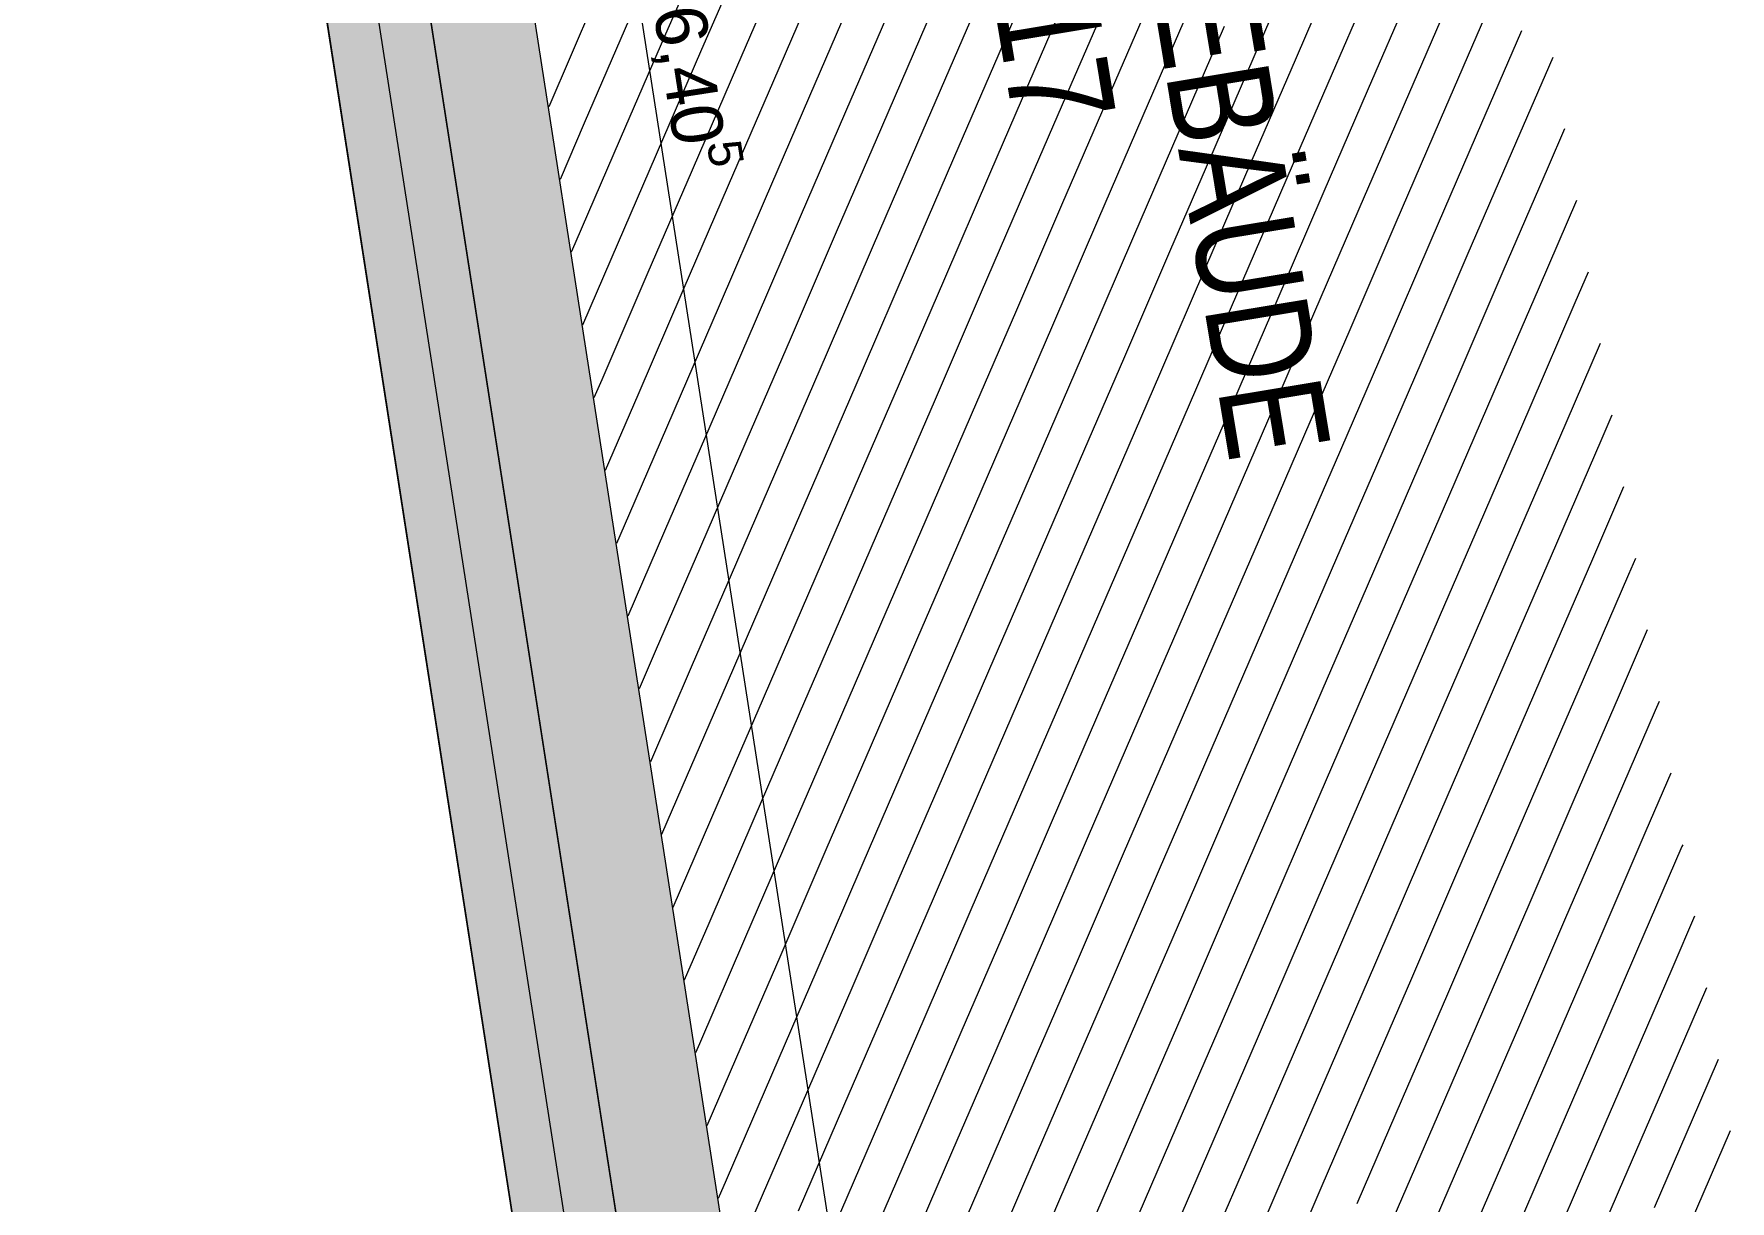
# Model space of a CAD drawing. Header units: millimetres. Extents: x 12535370 to 12566104, y 356204400 to 356234587.
# Drawn here: x 12556228 to 12559527, y 356207657 to 356209926 of the extents above; entities that cross this region are included whole.
import ezdxf
from ezdxf.enums import TextEntityAlignment as Align

# ---------------------------------------------------------------- set-up
doc = ezdxf.new("R2010")
doc.units = ezdxf.units.MM
doc.header["$MEASUREMENT"] = 0
doc.linetypes.add('Dot & Dashed', pattern=[6702.78, 3527.78, -1763.89, 0, -1411.11])
for name, color, linetype in [('New_015 Innenwände', 7, 'Continuous'), ('New_035 Decken', 7, 'Continuous'), ('New_080 Raumdefinitionen', 7, 'Continuous'), ('New_290 Raster _ Achsen', 7, 'Continuous'), ('New_GRUNDSTÜCKSGRENZE', 7, 'Continuous')]:
    doc.layers.add(name, color=color, linetype=linetype)
for name, color, linetype, lineweight in [('New_015 Innenwände_Pen_No__1', 7, 'Continuous', 13), ('New_035 Decken_Pen_No__1', 7, 'Continuous', 13), ('New_255 Plangrafiken_Pen_No__1', 7, 'Continuous', 13), ('New_255 Plangrafiken_Pen_No__39', 8, 'Continuous', 13), ('New_290 Raster _ Achsen_Pen_No__108', 7, 'Continuous', 13), ('New_GRUNDSTÜCKSGRENZE_Pen_No__1', 7, 'Continuous', 13)]:
    doc.layers.add(name, color=color, linetype=linetype, lineweight=lineweight)
doc.styles.add('GENERATED_STYLE_1', font='arial.ttf')
doc.styles.add('GENERATED_STYLE_2', font='arial.ttf', dxfattribs={"width": 0.8})
doc.dimstyles.new('GENERATED_STYLE__3', dxfattribs={"dimtxt": 100, "dimasz": 47.5, "dimexe": 0.18, "dimexo": 2, "dimgap": 0, "dimtad": 1, "dimlfac": 0.001, "dimzin": 0, "dimdsep": 46, "dimtxsty": 'GENERATED_STYLE_1', "dimblk": 'ARROWHEAD_2', "dimblk1": 'ARROWHEAD_2', "dimblk2": 'ARROWHEAD_2', "dimcen": 0.09, "dimclrd": 7, "dimclre": 7, "dimclrt": 7, "dimadec": 0, "dimazin": 0, "dimtfac": 1, "dimtdec": 4, "dimtmove": 0, "dimatfit": 3, "dimfxl": 1, "dimtolj": 1, "dimtzin": 0, "dimarcsym": 0})

# ---------------------------------------------------------------- blocks, each defined once
blk = doc.blocks.new('*X27', base_point=(12240439.2, 356160438.4))
at = {"layer": 'New_255 Plangrafiken_Pen_No__39', "color": 8, "linetype": 'Continuous', "lineweight": 13}
for p, q in [((12557544.5, 356210130.1), (12557456.5, 356209926.2)), ((12557544.5, 356210130.1), (12557456.5, 356209926.2)), ((12558123, 356210122.2), (12558034.9, 356209918.3)), ((12558123, 356210122.2), (12558034.9, 356209918.3)), ((12557614.6, 356210099.9), (12557526.5, 356209896)), ((12557614.6, 356210099.9), (12557526.5, 356209896)), ((12558193.1, 356210091.9), (12558105, 356209888)), ((12558193.1, 356210091.9), (12558105, 356209888)), ((12558701.5, 356210114.3), (12558613.4, 356209910.4)), ((12558701.5, 356210114.3), (12558613.4, 356209910.4)), ((12558771.5, 356210084), (12558683.4, 356209880.1)), ((12558771.5, 356210084), (12558683.4, 356209880.1)), ((12557684.6, 356210069.6), (12557596.6, 356209865.7)), ((12557684.6, 356210069.6), (12557596.6, 356209865.7)), ((12558263.1, 356210061.7), (12558175, 356209857.8)), ((12558263.1, 356210061.7), (12558175, 356209857.8)), ((12558841.6, 356210053.8), (12558753.5, 356209849.8)), ((12558841.6, 356210053.8), (12558753.5, 356209849.8)), ((12557754.7, 356210039.3), (12557666.6, 356209835.4)), ((12557754.7, 356210039.3), (12557666.6, 356209835.4)), ((12558333.2, 356210031.4), (12558245.1, 356209827.5)), ((12558333.2, 356210031.4), (12558245.1, 356209827.5)), ((12558911.6, 356210023.5), (12558823.6, 356209819.6)), ((12558911.6, 356210023.5), (12558823.6, 356209819.6)), ((12557316.3, 356209986.7), (12557229.2, 356209785)), ((12557316.3, 356209986.7), (12557229.2, 356209785)), ((12557824.8, 356210009.1), (12557736.7, 356209805.2)), ((12557824.8, 356210009.1), (12557736.7, 356209805.2)), ((12558403.2, 356210001.2), (12558315.1, 356209797.3)), ((12558403.2, 356210001.2), (12558315.1, 356209797.3)), ((12558981.7, 356209993.2), (12558893.6, 356209789.3)), ((12558981.7, 356209993.2), (12558893.6, 356209789.3)), ((12557386.4, 356209956.5), (12557298.3, 356209752.6)), ((12557386.4, 356209956.5), (12557298.3, 356209752.6)), ((12557894.8, 356209978.8), (12557806.7, 356209774.9)), ((12557894.8, 356209978.8), (12557806.7, 356209774.9)), ((12558473.3, 356209970.9), (12558385.2, 356209767)), ((12558473.3, 356209970.9), (12558385.2, 356209767)), ((12559051.7, 356209963), (12558963.7, 356209759.1)), ((12559051.7, 356209963), (12558963.7, 356209759.1)), ((12557456.5, 356209926.2), (12557368.4, 356209722.3)), ((12557456.5, 356209926.2), (12557368.4, 356209722.3)), ((12557964.9, 356209948.6), (12557876.8, 356209744.7)), ((12557964.9, 356209948.6), (12557876.8, 356209744.7)), ((12558034.9, 356209918.3), (12557946.8, 356209714.4)), ((12558034.9, 356209918.3), (12557946.8, 356209714.4)), ((12558543.3, 356209940.6), (12558455.2, 356209736.7)), ((12558543.3, 356209940.6), (12558455.2, 356209736.7)), ((12559121.8, 356209932.7), (12559033.7, 356209728.8)), ((12559121.8, 356209932.7), (12559033.7, 356209728.8)), ((12557526.5, 356209896), (12557438.4, 356209692.1)), ((12557526.5, 356209896), (12557438.4, 356209692.1)), ((12558105, 356209888), (12558016.9, 356209684.1)), ((12558105, 356209888), (12558016.9, 356209684.1)), ((12558613.4, 356209910.4), (12558525.3, 356209706.5)), ((12558613.4, 356209910.4), (12558525.3, 356209706.5)), ((12557596.6, 356209865.7), (12557508.5, 356209661.8)), ((12557596.6, 356209865.7), (12557508.5, 356209661.8)), ((12558175, 356209857.8), (12558086.9, 356209653.9)), ((12558175, 356209857.8), (12558086.9, 356209653.9)), ((12558683.4, 356209880.1), (12558595.4, 356209676.2)), ((12558683.4, 356209880.1), (12558595.4, 356209676.2)), ((12559182.6, 356209880.9), (12559103.8, 356209698.5)), ((12559182.6, 356209880.9), (12559103.8, 356209698.5)), ((12557666.6, 356209835.4), (12557578.5, 356209631.5)), ((12557666.6, 356209835.4), (12557578.5, 356209631.5)), ((12558245.1, 356209827.5), (12558157, 356209623.6)), ((12558245.1, 356209827.5), (12558157, 356209623.6)), ((12558753.5, 356209849.8), (12558665.4, 356209645.9)), ((12558753.5, 356209849.8), (12558665.4, 356209645.9)), ((12558823.6, 356209819.6), (12558735.5, 356209615.7)), ((12558823.6, 356209819.6), (12558735.5, 356209615.7)), ((12557736.7, 356209805.2), (12557648.6, 356209601.3)), ((12557736.7, 356209805.2), (12557648.6, 356209601.3)), ((12558315.1, 356209797.3), (12558227.1, 356209593.3)), ((12558315.1, 356209797.3), (12558227.1, 356209593.3)), ((12558893.6, 356209789.3), (12558805.5, 356209585.4)), ((12558893.6, 356209789.3), (12558805.5, 356209585.4)), ((12557298.3, 356209752.6), (12557251.2, 356209643.5)), ((12557298.3, 356209752.6), (12557251.2, 356209643.5)), ((12557806.7, 356209774.9), (12557718.6, 356209571)), ((12557806.7, 356209774.9), (12557718.6, 356209571)), ((12558385.2, 356209767), (12558297.1, 356209563.1)), ((12558385.2, 356209767), (12558297.1, 356209563.1)), ((12558963.7, 356209759.1), (12558875.6, 356209555.2)), ((12558963.7, 356209759.1), (12558875.6, 356209555.2)), ((12557368.4, 356209722.3), (12557280.3, 356209518.4)), ((12557368.4, 356209722.3), (12557280.3, 356209518.4)), ((12557876.8, 356209744.7), (12557788.7, 356209540.7)), ((12557876.8, 356209744.7), (12557788.7, 356209540.7)), ((12558455.2, 356209736.7), (12558367.2, 356209532.8)), ((12558455.2, 356209736.7), (12558367.2, 356209532.8)), ((12559033.7, 356209728.8), (12558945.6, 356209524.9)), ((12559033.7, 356209728.8), (12558945.6, 356209524.9)), ((12559205.5, 356209741.7), (12559173.8, 356209668.3)), ((12559205.5, 356209741.7), (12559173.8, 356209668.3)), ((12557438.4, 356209692.1), (12557350.3, 356209488.1)), ((12557438.4, 356209692.1), (12557350.3, 356209488.1)), ((12557946.8, 356209714.4), (12557858.7, 356209510.5)), ((12557946.8, 356209714.4), (12557858.7, 356209510.5)), ((12558525.3, 356209706.5), (12558437.2, 356209502.6)), ((12558525.3, 356209706.5), (12558437.2, 356209502.6)), ((12559103.8, 356209698.5), (12559015.7, 356209494.6)), ((12559103.8, 356209698.5), (12559015.7, 356209494.6)), ((12557508.5, 356209661.8), (12557420.4, 356209457.9)), ((12557508.5, 356209661.8), (12557420.4, 356209457.9)), ((12558016.9, 356209684.1), (12557928.8, 356209480.2)), ((12558016.9, 356209684.1), (12557928.8, 356209480.2)), ((12558086.9, 356209653.9), (12557998.9, 356209450)), ((12558086.9, 356209653.9), (12557998.9, 356209450)), ((12558595.4, 356209676.2), (12558507.3, 356209472.3)), ((12558595.4, 356209676.2), (12558507.3, 356209472.3)), ((12559173.8, 356209668.3), (12559085.7, 356209464.4)), ((12559173.8, 356209668.3), (12559085.7, 356209464.4)), ((12557578.5, 356209631.5), (12557490.4, 356209427.6)), ((12557578.5, 356209631.5), (12557490.4, 356209427.6)), ((12558157, 356209623.6), (12558068.9, 356209419.7)), ((12558157, 356209623.6), (12558068.9, 356209419.7)), ((12558665.4, 356209645.9), (12558577.3, 356209442)), ((12558665.4, 356209645.9), (12558577.3, 356209442)), ((12557648.6, 356209601.3), (12557560.5, 356209397.4)), ((12557648.6, 356209601.3), (12557560.5, 356209397.4)), ((12558227.1, 356209593.3), (12558139, 356209389.4)), ((12558227.1, 356209593.3), (12558139, 356209389.4)), ((12558735.5, 356209615.7), (12558647.4, 356209411.8)), ((12558735.5, 356209615.7), (12558647.4, 356209411.8)), ((12559228.5, 356209602.5), (12559155.8, 356209434.1)), ((12559228.5, 356209602.5), (12559155.8, 356209434.1)), ((12557718.6, 356209571), (12557630.6, 356209367.1)), ((12557718.6, 356209571), (12557630.6, 356209367.1)), ((12558297.1, 356209563.1), (12558209, 356209359.2)), ((12558297.1, 356209563.1), (12558209, 356209359.2)), ((12558805.5, 356209585.4), (12558717.4, 356209381.5)), ((12558805.5, 356209585.4), (12558717.4, 356209381.5)), ((12558875.6, 356209555.2), (12558787.5, 356209351.2)), ((12558875.6, 356209555.2), (12558787.5, 356209351.2)), ((12557788.7, 356209540.7), (12557700.6, 356209336.8)), ((12557788.7, 356209540.7), (12557700.6, 356209336.8)), ((12558367.2, 356209532.8), (12558279.1, 356209328.9)), ((12558367.2, 356209532.8), (12558279.1, 356209328.9)), ((12558945.6, 356209524.9), (12558857.5, 356209321)), ((12558945.6, 356209524.9), (12558857.5, 356209321)), ((12557280.3, 356209518.4), (12557273.2, 356209501.9)), ((12557280.3, 356209518.4), (12557273.2, 356209501.9)), ((12557350.3, 356209488.1), (12557295.1, 356209360.3)), ((12557350.3, 356209488.1), (12557295.1, 356209360.3)), ((12557858.7, 356209510.5), (12557770.7, 356209306.6)), ((12557858.7, 356209510.5), (12557770.7, 356209306.6)), ((12558437.2, 356209502.6), (12558349.1, 356209298.6)), ((12558437.2, 356209502.6), (12558349.1, 356209298.6)), ((12559015.7, 356209494.6), (12558927.6, 356209290.7)), ((12559015.7, 356209494.6), (12558927.6, 356209290.7)), ((12557420.4, 356209457.9), (12557332.3, 356209254)), ((12557420.4, 356209457.9), (12557332.3, 356209254)), ((12557928.8, 356209480.2), (12557840.7, 356209276.3)), ((12557928.8, 356209480.2), (12557840.7, 356209276.3)), ((12558507.3, 356209472.3), (12558419.2, 356209268.4)), ((12558507.3, 356209472.3), (12558419.2, 356209268.4)), ((12559085.7, 356209464.4), (12558997.7, 356209260.5)), ((12559085.7, 356209464.4), (12558997.7, 356209260.5)), ((12559251.5, 356209463.3), (12559225.8, 356209403.8)), ((12559251.5, 356209463.3), (12559225.8, 356209403.8)), ((12557490.4, 356209427.6), (12557402.4, 356209223.7)), ((12557490.4, 356209427.6), (12557402.4, 356209223.7)), ((12557998.9, 356209450), (12557910.8, 356209246)), ((12557998.9, 356209450), (12557910.8, 356209246)), ((12558577.3, 356209442), (12558489.2, 356209238.1)), ((12558577.3, 356209442), (12558489.2, 356209238.1)), ((12559155.8, 356209434.1), (12559067.7, 356209230.2)), ((12559155.8, 356209434.1), (12559067.7, 356209230.2)), ((12557560.5, 356209397.4), (12557472.4, 356209193.4)), ((12557560.5, 356209397.4), (12557472.4, 356209193.4)), ((12558068.9, 356209419.7), (12557980.8, 356209215.8)), ((12558068.9, 356209419.7), (12557980.8, 356209215.8)), ((12558139, 356209389.4), (12558050.9, 356209185.5)), ((12558139, 356209389.4), (12558050.9, 356209185.5)), ((12558647.4, 356209411.8), (12558559.3, 356209207.9)), ((12558647.4, 356209411.8), (12558559.3, 356209207.9)), ((12559225.8, 356209403.8), (12559137.8, 356209199.9)), ((12559225.8, 356209403.8), (12559137.8, 356209199.9)), ((12557630.6, 356209367.1), (12557542.5, 356209163.2)), ((12557630.6, 356209367.1), (12557542.5, 356209163.2)), ((12558209, 356209359.2), (12558120.9, 356209155.3)), ((12558209, 356209359.2), (12558120.9, 356209155.3)), ((12558717.4, 356209381.5), (12558629.3, 356209177.6)), ((12558717.4, 356209381.5), (12558629.3, 356209177.6)), ((12557700.6, 356209336.8), (12557612.5, 356209132.9)), ((12557700.6, 356209336.8), (12557612.5, 356209132.9)), ((12558279.1, 356209328.9), (12558191, 356209125)), ((12558279.1, 356209328.9), (12558191, 356209125)), ((12558787.5, 356209351.2), (12558699.4, 356209147.3)), ((12558787.5, 356209351.2), (12558699.4, 356209147.3)), ((12559274.5, 356209324.1), (12559207.8, 356209169.7)), ((12559274.5, 356209324.1), (12559207.8, 356209169.7)), ((12557770.7, 356209306.6), (12557682.6, 356209102.7)), ((12557770.7, 356209306.6), (12557682.6, 356209102.7)), ((12558349.1, 356209298.6), (12558261, 356209094.7)), ((12558349.1, 356209298.6), (12558261, 356209094.7)), ((12558857.5, 356209321), (12558769.5, 356209117.1)), ((12558857.5, 356209321), (12558769.5, 356209117.1)), ((12558927.6, 356209290.7), (12558839.5, 356209086.8)), ((12558927.6, 356209290.7), (12558839.5, 356209086.8)), ((12557840.7, 356209276.3), (12557752.6, 356209072.4)), ((12557840.7, 356209276.3), (12557752.6, 356209072.4)), ((12558419.2, 356209268.4), (12558331.1, 356209064.5)), ((12558419.2, 356209268.4), (12558331.1, 356209064.5)), ((12558997.7, 356209260.5), (12558909.6, 356209056.5)), ((12558997.7, 356209260.5), (12558909.6, 356209056.5)), ((12557332.3, 356209254), (12557317.1, 356209218.8)), ((12557332.3, 356209254), (12557317.1, 356209218.8)), ((12557402.4, 356209223.7), (12557339.1, 356209077.2)), ((12557402.4, 356209223.7), (12557339.1, 356209077.2)), ((12557910.8, 356209246), (12557822.7, 356209042.1)), ((12557910.8, 356209246), (12557822.7, 356209042.1)), ((12558489.2, 356209238.1), (12558401.2, 356209034.2)), ((12558489.2, 356209238.1), (12558401.2, 356209034.2)), ((12559067.7, 356209230.2), (12558979.6, 356209026.3)), ((12559067.7, 356209230.2), (12558979.6, 356209026.3)), ((12557472.4, 356209193.4), (12557384.3, 356208989.5)), ((12557472.4, 356209193.4), (12557384.3, 356208989.5)), ((12557980.8, 356209215.8), (12557892.7, 356209011.9)), ((12557980.8, 356209215.8), (12557892.7, 356209011.9)), ((12558559.3, 356209207.9), (12558471.2, 356209003.9)), ((12558559.3, 356209207.9), (12558471.2, 356209003.9)), ((12559137.8, 356209199.9), (12559049.7, 356208996)), ((12559137.8, 356209199.9), (12559049.7, 356208996)), ((12557542.5, 356209163.2), (12557454.4, 356208959.3)), ((12557542.5, 356209163.2), (12557454.4, 356208959.3)), ((12558050.9, 356209185.5), (12557962.8, 356208981.6)), ((12558050.9, 356209185.5), (12557962.8, 356208981.6)), ((12558629.3, 356209177.6), (12558541.3, 356208973.7)), ((12558629.3, 356209177.6), (12558541.3, 356208973.7)), ((12559207.8, 356209169.7), (12559119.7, 356208965.8)), ((12559207.8, 356209169.7), (12559119.7, 356208965.8)), ((12559297.5, 356209184.9), (12559277.9, 356209139.4)), ((12559297.5, 356209184.9), (12559277.9, 356209139.4)), ((12557612.5, 356209132.9), (12557524.4, 356208929)), ((12557612.5, 356209132.9), (12557524.4, 356208929)), ((12558120.9, 356209155.3), (12558032.8, 356208951.3)), ((12558120.9, 356209155.3), (12558032.8, 356208951.3)), ((12558191, 356209125), (12558102.9, 356208921.1)), ((12558191, 356209125), (12558102.9, 356208921.1)), ((12558699.4, 356209147.3), (12558611.3, 356208943.4)), ((12558699.4, 356209147.3), (12558611.3, 356208943.4)), ((12559277.9, 356209139.4), (12559189.8, 356208935.5)), ((12559277.9, 356209139.4), (12559189.8, 356208935.5)), ((12557682.6, 356209102.7), (12557594.5, 356208898.7)), ((12557682.6, 356209102.7), (12557594.5, 356208898.7)), ((12558261, 356209094.7), (12558173, 356208890.8)), ((12558261, 356209094.7), (12558173, 356208890.8)), ((12558769.5, 356209117.1), (12558681.4, 356208913.2)), ((12558769.5, 356209117.1), (12558681.4, 356208913.2)), ((12557752.6, 356209072.4), (12557664.5, 356208868.5)), ((12557752.6, 356209072.4), (12557664.5, 356208868.5)), ((12558331.1, 356209064.5), (12558243, 356208860.6)), ((12558331.1, 356209064.5), (12558243, 356208860.6)), ((12558839.5, 356209086.8), (12558751.4, 356208882.9)), ((12558839.5, 356209086.8), (12558751.4, 356208882.9)), ((12557822.7, 356209042.1), (12557734.6, 356208838.2)), ((12557822.7, 356209042.1), (12557734.6, 356208838.2)), ((12558401.2, 356209034.2), (12558313.1, 356208830.3)), ((12558401.2, 356209034.2), (12558313.1, 356208830.3)), ((12558909.6, 356209056.5), (12558821.5, 356208852.6)), ((12558909.6, 356209056.5), (12558821.5, 356208852.6)), ((12558979.6, 356209026.3), (12558891.5, 356208822.4)), ((12558979.6, 356209026.3), (12558891.5, 356208822.4)), ((12559320.5, 356209045.7), (12559259.8, 356208905.2)), ((12559320.5, 356209045.7), (12559259.8, 356208905.2)), ((12557892.7, 356209011.9), (12557804.7, 356208808)), ((12557892.7, 356209011.9), (12557804.7, 356208808)), ((12558471.2, 356209003.9), (12558383.1, 356208800)), ((12558471.2, 356209003.9), (12558383.1, 356208800)), ((12559049.7, 356208996), (12558961.6, 356208792.1)), ((12559049.7, 356208996), (12558961.6, 356208792.1)), ((12557384.3, 356208989.5), (12557361, 356208935.6)), ((12557384.3, 356208989.5), (12557361, 356208935.6)), ((12557962.8, 356208981.6), (12557874.7, 356208777.7)), ((12557962.8, 356208981.6), (12557874.7, 356208777.7)), ((12558541.3, 356208973.7), (12558453.2, 356208769.8)), ((12558541.3, 356208973.7), (12558453.2, 356208769.8)), ((12559119.7, 356208965.8), (12559031.6, 356208761.8)), ((12559119.7, 356208965.8), (12559031.6, 356208761.8)), ((12557454.4, 356208959.3), (12557383, 356208794.1)), ((12557454.4, 356208959.3), (12557383, 356208794.1)), ((12557524.4, 356208929), (12557436.3, 356208725.1)), ((12557524.4, 356208929), (12557436.3, 356208725.1)), ((12558032.8, 356208951.3), (12557944.8, 356208747.4)), ((12558032.8, 356208951.3), (12557944.8, 356208747.4)), ((12558611.3, 356208943.4), (12558523.2, 356208739.5)), ((12558611.3, 356208943.4), (12558523.2, 356208739.5)), ((12559189.8, 356208935.5), (12559101.7, 356208731.6)), ((12559189.8, 356208935.5), (12559101.7, 356208731.6)), ((12557594.5, 356208898.7), (12557506.4, 356208694.8)), ((12557594.5, 356208898.7), (12557506.4, 356208694.8)), ((12558102.9, 356208921.1), (12558014.8, 356208717.2)), ((12558102.9, 356208921.1), (12558014.8, 356208717.2)), ((12558681.4, 356208913.2), (12558593.3, 356208709.2)), ((12558681.4, 356208913.2), (12558593.3, 356208709.2)), ((12559259.8, 356208905.2), (12559171.7, 356208701.3)), ((12559259.8, 356208905.2), (12559171.7, 356208701.3)), ((12559343.5, 356208906.5), (12559329.9, 356208875)), ((12559343.5, 356208906.5), (12559329.9, 356208875)), ((12557664.5, 356208868.5), (12557576.5, 356208664.6)), ((12557664.5, 356208868.5), (12557576.5, 356208664.6)), ((12558173, 356208890.8), (12558084.9, 356208686.9)), ((12558173, 356208890.8), (12558084.9, 356208686.9)), ((12558751.4, 356208882.9), (12558663.3, 356208679)), ((12558751.4, 356208882.9), (12558663.3, 356208679)), ((12559329.9, 356208875), (12559241.8, 356208671.1)), ((12559329.9, 356208875), (12559241.8, 356208671.1)), ((12557734.6, 356208838.2), (12557646.5, 356208634.3)), ((12557734.6, 356208838.2), (12557646.5, 356208634.3)), ((12558243, 356208860.6), (12558154.9, 356208656.6)), ((12558243, 356208860.6), (12558154.9, 356208656.6)), ((12558313.1, 356208830.3), (12558225, 356208626.4)), ((12558313.1, 356208830.3), (12558225, 356208626.4)), ((12558821.5, 356208852.6), (12558733.4, 356208648.7)), ((12558821.5, 356208852.6), (12558733.4, 356208648.7)), ((12557804.7, 356208808), (12557716.6, 356208604)), ((12557804.7, 356208808), (12557716.6, 356208604)), ((12558383.1, 356208800), (12558295, 356208596.1)), ((12558383.1, 356208800), (12558295, 356208596.1)), ((12558891.5, 356208822.4), (12558803.4, 356208618.5)), ((12558891.5, 356208822.4), (12558803.4, 356208618.5)), ((12557874.7, 356208777.7), (12557786.6, 356208573.8)), ((12557874.7, 356208777.7), (12557786.6, 356208573.8)), ((12558453.2, 356208769.8), (12558365.1, 356208565.9)), ((12558453.2, 356208769.8), (12558365.1, 356208565.9)), ((12558961.6, 356208792.1), (12558873.5, 356208588.2)), ((12558961.6, 356208792.1), (12558873.5, 356208588.2)), ((12559031.6, 356208761.8), (12558943.6, 356208557.9)), ((12559031.6, 356208761.8), (12558943.6, 356208557.9)), ((12559366.5, 356208767.3), (12559311.9, 356208640.8)), ((12559366.5, 356208767.3), (12559311.9, 356208640.8)), ((12557944.8, 356208747.4), (12557856.7, 356208543.5)), ((12557944.8, 356208747.4), (12557856.7, 356208543.5)), ((12558523.2, 356208739.5), (12558435.1, 356208535.6)), ((12558523.2, 356208739.5), (12558435.1, 356208535.6)), ((12559101.7, 356208731.6), (12559013.6, 356208527.7)), ((12559101.7, 356208731.6), (12559013.6, 356208527.7)), ((12557436.3, 356208725.1), (12557405, 356208652.5)), ((12557436.3, 356208725.1), (12557405, 356208652.5)), ((12558014.8, 356208717.2), (12557926.7, 356208513.3)), ((12558014.8, 356208717.2), (12557926.7, 356208513.3)), ((12558593.3, 356208709.2), (12558505.2, 356208505.3)), ((12558593.3, 356208709.2), (12558505.2, 356208505.3)), ((12559171.7, 356208701.3), (12559083.7, 356208497.4)), ((12559171.7, 356208701.3), (12559083.7, 356208497.4)), ((12557506.4, 356208694.8), (12557427, 356208511)), ((12557506.4, 356208694.8), (12557427, 356208511)), ((12557576.5, 356208664.6), (12557488.4, 356208460.7)), ((12557576.5, 356208664.6), (12557488.4, 356208460.7)), ((12558084.9, 356208686.9), (12557996.8, 356208483)), ((12558084.9, 356208686.9), (12557996.8, 356208483)), ((12558663.3, 356208679), (12558575.3, 356208475.1)), ((12558663.3, 356208679), (12558575.3, 356208475.1)), ((12559241.8, 356208671.1), (12559153.7, 356208467.1)), ((12559241.8, 356208671.1), (12559153.7, 356208467.1)), ((12557646.5, 356208634.3), (12557558.4, 356208430.4)), ((12557646.5, 356208634.3), (12557558.4, 356208430.4)), ((12558154.9, 356208656.6), (12558066.8, 356208452.7)), ((12558154.9, 356208656.6), (12558066.8, 356208452.7)), ((12558733.4, 356208648.7), (12558645.3, 356208444.8)), ((12558733.4, 356208648.7), (12558645.3, 356208444.8)), ((12559311.9, 356208640.8), (12559223.8, 356208436.9)), ((12559311.9, 356208640.8), (12559223.8, 356208436.9)), ((12557716.6, 356208604), (12557628.5, 356208400.1)), ((12557716.6, 356208604), (12557628.5, 356208400.1)), ((12558225, 356208626.4), (12558136.9, 356208422.5)), ((12558225, 356208626.4), (12558136.9, 356208422.5)), ((12558803.4, 356208618.5), (12558715.4, 356208414.5)), ((12558803.4, 356208618.5), (12558715.4, 356208414.5)), ((12559381.9, 356208610.5), (12559293.8, 356208406.6)), ((12559381.9, 356208610.5), (12559293.8, 356208406.6)), ((12559389.5, 356208628.1), (12559381.9, 356208610.5)), ((12559389.5, 356208628.1), (12559381.9, 356208610.5)), ((12557786.6, 356208573.8), (12557698.5, 356208369.9)), ((12557786.6, 356208573.8), (12557698.5, 356208369.9)), ((12558295, 356208596.1), (12558206.9, 356208392.2)), ((12558295, 356208596.1), (12558206.9, 356208392.2)), ((12558365.1, 356208565.9), (12558277, 356208361.9)), ((12558365.1, 356208565.9), (12558277, 356208361.9)), ((12558873.5, 356208588.2), (12558785.4, 356208384.3)), ((12558873.5, 356208588.2), (12558785.4, 356208384.3)), ((12557856.7, 356208543.5), (12557768.6, 356208339.6)), ((12557856.7, 356208543.5), (12557768.6, 356208339.6)), ((12558435.1, 356208535.6), (12558347.1, 356208331.7)), ((12558435.1, 356208535.6), (12558347.1, 356208331.7)), ((12558943.6, 356208557.9), (12558855.5, 356208354)), ((12558943.6, 356208557.9), (12558855.5, 356208354)), ((12557926.7, 356208513.3), (12557838.6, 356208309.3)), ((12557926.7, 356208513.3), (12557838.6, 356208309.3)), ((12558505.2, 356208505.3), (12558417.1, 356208301.4)), ((12558505.2, 356208505.3), (12558417.1, 356208301.4)), ((12559013.6, 356208527.7), (12558925.5, 356208323.8)), ((12559013.6, 356208527.7), (12558925.5, 356208323.8)), ((12557996.8, 356208483), (12557908.7, 356208279.1)), ((12557996.8, 356208483), (12557908.7, 356208279.1)), ((12558575.3, 356208475.1), (12558487.2, 356208271.2)), ((12558575.3, 356208475.1), (12558487.2, 356208271.2)), ((12559083.7, 356208497.4), (12558995.6, 356208293.5)), ((12559083.7, 356208497.4), (12558995.6, 356208293.5)), ((12559153.7, 356208467.1), (12559065.6, 356208263.2)), ((12559153.7, 356208467.1), (12559065.6, 356208263.2)), ((12559412.5, 356208488.9), (12559363.9, 356208376.4)), ((12559412.5, 356208488.9), (12559363.9, 356208376.4)), ((12557488.4, 356208460.7), (12557448.9, 356208369.4)), ((12557488.4, 356208460.7), (12557448.9, 356208369.4)), ((12558066.8, 356208452.7), (12557978.8, 356208248.8)), ((12558066.8, 356208452.7), (12557978.8, 356208248.8)), ((12558645.3, 356208444.8), (12558557.2, 356208240.9)), ((12558645.3, 356208444.8), (12558557.2, 356208240.9)), ((12559223.8, 356208436.9), (12559135.7, 356208233)), ((12559223.8, 356208436.9), (12559135.7, 356208233)), ((12557558.4, 356208430.4), (12557470.9, 356208227.8)), ((12557558.4, 356208430.4), (12557470.9, 356208227.8)), ((12557628.5, 356208400.1), (12557540.4, 356208196.2)), ((12557628.5, 356208400.1), (12557540.4, 356208196.2)), ((12558136.9, 356208422.5), (12558048.8, 356208218.6)), ((12558136.9, 356208422.5), (12558048.8, 356208218.6)), ((12558715.4, 356208414.5), (12558627.3, 356208210.6)), ((12558715.4, 356208414.5), (12558627.3, 356208210.6)), ((12559293.8, 356208406.6), (12559205.7, 356208202.7)), ((12559293.8, 356208406.6), (12559205.7, 356208202.7)), ((12557698.5, 356208369.9), (12557610.4, 356208166)), ((12557698.5, 356208369.9), (12557610.4, 356208166)), ((12558206.9, 356208392.2), (12558118.9, 356208188.3)), ((12558206.9, 356208392.2), (12558118.9, 356208188.3)), ((12558785.4, 356208384.3), (12558697.3, 356208180.4)), ((12558785.4, 356208384.3), (12558697.3, 356208180.4)), ((12559363.9, 356208376.4), (12559275.8, 356208172.4)), ((12559363.9, 356208376.4), (12559275.8, 356208172.4)), ((12557768.6, 356208339.6), (12557680.5, 356208135.7)), ((12557768.6, 356208339.6), (12557680.5, 356208135.7)), ((12558277, 356208361.9), (12558188.9, 356208158)), ((12558277, 356208361.9), (12558188.9, 356208158)), ((12558855.5, 356208354), (12558767.4, 356208150.1)), ((12558855.5, 356208354), (12558767.4, 356208150.1)), ((12559433.9, 356208346.1), (12559345.8, 356208142.2)), ((12559433.9, 356208346.1), (12559345.8, 356208142.2)), ((12559435.5, 356208349.7), (12559433.9, 356208346.1)), ((12559435.5, 356208349.7), (12559433.9, 356208346.1)), ((12557838.6, 356208309.3), (12557750.6, 356208105.4)), ((12557838.6, 356208309.3), (12557750.6, 356208105.4)), ((12558347.1, 356208331.7), (12558259, 356208127.8)), ((12558347.1, 356208331.7), (12558259, 356208127.8)), ((12558417.1, 356208301.4), (12558329, 356208097.5)), ((12558417.1, 356208301.4), (12558329, 356208097.5)), ((12558925.5, 356208323.8), (12558837.4, 356208119.8)), ((12558925.5, 356208323.8), (12558837.4, 356208119.8)), ((12557908.7, 356208279.1), (12557820.6, 356208075.2)), ((12557908.7, 356208279.1), (12557820.6, 356208075.2)), ((12558487.2, 356208271.2), (12558399.1, 356208067.3)), ((12558487.2, 356208271.2), (12558399.1, 356208067.3)), ((12558995.6, 356208293.5), (12558907.5, 356208089.6)), ((12558995.6, 356208293.5), (12558907.5, 356208089.6)), ((12557978.8, 356208248.8), (12557890.7, 356208044.9)), ((12557978.8, 356208248.8), (12557890.7, 356208044.9)), ((12558557.2, 356208240.9), (12558469.1, 356208037)), ((12558557.2, 356208240.9), (12558469.1, 356208037)), ((12559065.6, 356208263.2), (12558977.5, 356208059.3)), ((12559065.6, 356208263.2), (12558977.5, 356208059.3)), ((12558048.8, 356208218.6), (12557960.7, 356208014.7)), ((12558048.8, 356208218.6), (12557960.7, 356208014.7)), ((12558627.3, 356208210.6), (12558539.2, 356208006.7)), ((12558627.3, 356208210.6), (12558539.2, 356208006.7)), ((12559135.7, 356208233), (12559047.6, 356208029.1)), ((12559135.7, 356208233), (12559047.6, 356208029.1)), ((12559205.7, 356208202.7), (12559117.7, 356207998.8)), ((12559205.7, 356208202.7), (12559117.7, 356207998.8)), ((12559458.5, 356208210.5), (12559415.9, 356208111.9)), ((12559458.5, 356208210.5), (12559415.9, 356208111.9)), ((12557540.4, 356208196.2), (12557492.9, 356208086.3)), ((12557540.4, 356208196.2), (12557492.9, 356208086.3)), ((12558118.9, 356208188.3), (12558030.8, 356207984.4)), ((12558118.9, 356208188.3), (12558030.8, 356207984.4)), ((12558697.3, 356208180.4), (12558609.2, 356207976.5)), ((12558697.3, 356208180.4), (12558609.2, 356207976.5)), ((12559275.8, 356208172.4), (12559187.7, 356207968.5)), ((12559275.8, 356208172.4), (12559187.7, 356207968.5)), ((12557610.4, 356208166), (12557522.4, 356207962.1)), ((12557610.4, 356208166), (12557522.4, 356207962.1)), ((12557680.5, 356208135.7), (12557592.4, 356207931.8)), ((12557680.5, 356208135.7), (12557592.4, 356207931.8)), ((12558188.9, 356208158), (12558100.8, 356207954.1)), ((12558188.9, 356208158), (12558100.8, 356207954.1)), ((12558767.4, 356208150.1), (12558679.3, 356207946.2)), ((12558767.4, 356208150.1), (12558679.3, 356207946.2)), ((12559345.8, 356208142.2), (12559257.8, 356207938.3)), ((12559345.8, 356208142.2), (12559257.8, 356207938.3)), ((12557750.6, 356208105.4), (12557662.5, 356207901.5)), ((12557750.6, 356208105.4), (12557662.5, 356207901.5)), ((12558259, 356208127.8), (12558170.9, 356207923.9)), ((12558259, 356208127.8), (12558170.9, 356207923.9)), ((12558837.4, 356208119.8), (12558749.4, 356207915.9)), ((12558837.4, 356208119.8), (12558749.4, 356207915.9)), ((12559415.9, 356208111.9), (12559327.8, 356207908)), ((12559415.9, 356208111.9), (12559327.8, 356207908)), ((12557820.6, 356208075.2), (12557732.5, 356207871.3)), ((12557820.6, 356208075.2), (12557732.5, 356207871.3)), ((12558329, 356208097.5), (12558240.9, 356207893.6)), ((12558329, 356208097.5), (12558240.9, 356207893.6)), ((12558907.5, 356208089.6), (12558819.4, 356207885.7)), ((12558907.5, 356208089.6), (12558819.4, 356207885.7)), ((12559481.5, 356208071.3), (12559397.9, 356207877.8)), ((12559481.5, 356208071.3), (12559397.9, 356207877.8)), ((12557890.7, 356208044.9), (12557802.6, 356207841)), ((12557890.7, 356208044.9), (12557802.6, 356207841)), ((12558399.1, 356208067.3), (12558311, 356207863.3)), ((12558399.1, 356208067.3), (12558311, 356207863.3)), ((12558469.1, 356208037), (12558381, 356207833.1)), ((12558469.1, 356208037), (12558381, 356207833.1)), ((12558977.5, 356208059.3), (12558889.5, 356207855.4)), ((12558977.5, 356208059.3), (12558889.5, 356207855.4)), ((12557960.7, 356208014.7), (12557872.6, 356207810.7)), ((12557960.7, 356208014.7), (12557872.6, 356207810.7)), ((12558539.2, 356208006.7), (12558451.1, 356207802.8)), ((12558539.2, 356208006.7), (12558451.1, 356207802.8)), ((12559047.6, 356208029.1), (12558959.5, 356207825.2)), ((12559047.6, 356208029.1), (12558959.5, 356207825.2)), ((12558030.8, 356207984.4), (12557942.7, 356207780.5)), ((12558030.8, 356207984.4), (12557942.7, 356207780.5)), ((12558609.2, 356207976.5), (12558521.2, 356207772.6)), ((12558609.2, 356207976.5), (12558521.2, 356207772.6)), ((12559117.7, 356207998.8), (12559029.6, 356207794.9)), ((12559117.7, 356207998.8), (12559029.6, 356207794.9)), ((12557522.4, 356207962.1), (12557514.9, 356207944.7)), ((12557522.4, 356207962.1), (12557514.9, 356207944.7)), ((12558100.8, 356207954.1), (12558012.7, 356207750.2)), ((12558100.8, 356207954.1), (12558012.7, 356207750.2)), ((12558679.3, 356207946.2), (12558591.2, 356207742.3)), ((12558679.3, 356207946.2), (12558591.2, 356207742.3)), ((12559187.7, 356207968.5), (12559099.6, 356207764.6)), ((12559187.7, 356207968.5), (12559099.6, 356207764.6)), ((12559257.8, 356207938.3), (12559169.7, 356207734.4)), ((12559257.8, 356207938.3), (12559169.7, 356207734.4)), ((12557592.4, 356207931.8), (12557536.8, 356207803.1)), ((12557592.4, 356207931.8), (12557536.8, 356207803.1)), ((12558170.9, 356207923.9), (12558082.8, 356207720)), ((12558170.9, 356207923.9), (12558082.8, 356207720)), ((12558749.4, 356207915.9), (12558661.3, 356207712)), ((12558749.4, 356207915.9), (12558661.3, 356207712)), ((12559327.8, 356207908), (12559239.7, 356207704.1)), ((12559327.8, 356207908), (12559239.7, 356207704.1)), ((12559504.5, 356207932.1), (12559467.9, 356207847.5)), ((12559504.5, 356207932.1), (12559467.9, 356207847.5)), ((12557662.5, 356207901.5), (12557574.4, 356207697.6)), ((12557662.5, 356207901.5), (12557574.4, 356207697.6)), ((12557732.5, 356207871.3), (12557644.4, 356207667.4)), ((12557732.5, 356207871.3), (12557644.4, 356207667.4)), ((12558240.9, 356207893.6), (12558152.9, 356207689.7)), ((12558240.9, 356207893.6), (12558152.9, 356207689.7)), ((12558819.4, 356207885.7), (12558731.3, 356207681.8)), ((12558819.4, 356207885.7), (12558731.3, 356207681.8)), ((12559397.9, 356207877.8), (12559309.8, 356207673.8)), ((12559397.9, 356207877.8), (12559309.8, 356207673.8)), ((12557802.6, 356207841), (12557714.5, 356207637.1)), ((12557802.6, 356207841), (12557714.5, 356207637.1)), ((12558311, 356207863.3), (12558222.9, 356207659.4)), ((12558311, 356207863.3), (12558222.9, 356207659.4)), ((12558889.5, 356207855.4), (12558801.4, 356207651.5)), ((12558889.5, 356207855.4), (12558801.4, 356207651.5)), ((12559467.9, 356207847.5), (12559379.8, 356207643.6)), ((12559467.9, 356207847.5), (12559379.8, 356207643.6)), ((12557872.6, 356207810.7), (12557784.5, 356207606.8)), ((12557872.6, 356207810.7), (12557784.5, 356207606.8)), ((12558381, 356207833.1), (12558293, 356207629.2)), ((12558381, 356207833.1), (12558293, 356207629.2)), ((12558959.5, 356207825.2), (12558871.4, 356207621.2)), ((12558959.5, 356207825.2), (12558871.4, 356207621.2)), ((12557942.7, 356207780.5), (12557854.6, 356207576.6)), ((12557942.7, 356207780.5), (12557854.6, 356207576.6)), ((12558451.1, 356207802.8), (12558363, 356207598.9)), ((12558451.1, 356207802.8), (12558363, 356207598.9)), ((12558521.2, 356207772.6), (12558433.1, 356207568.6)), ((12558521.2, 356207772.6), (12558433.1, 356207568.6)), ((12559029.6, 356207794.9), (12558941.5, 356207591)), ((12559029.6, 356207794.9), (12558941.5, 356207591)), ((12559527.5, 356207792.9), (12559449.9, 356207613.3)), ((12559527.5, 356207792.9), (12559449.9, 356207613.3)), ((12558012.7, 356207750.2), (12557924.7, 356207546.3)), ((12558012.7, 356207750.2), (12557924.7, 356207546.3)), ((12558591.2, 356207742.3), (12558503.1, 356207538.4)), ((12558591.2, 356207742.3), (12558503.1, 356207538.4)), ((12559099.6, 356207764.6), (12559011.5, 356207560.7)), ((12559099.6, 356207764.6), (12559011.5, 356207560.7)), ((12558082.8, 356207720), (12557994.7, 356207516)), ((12558082.8, 356207720), (12557994.7, 356207516)), ((12558661.3, 356207712), (12558573.2, 356207508.1)), ((12558661.3, 356207712), (12558573.2, 356207508.1)), ((12559169.7, 356207734.4), (12559081.6, 356207530.5)), ((12559169.7, 356207734.4), (12559081.6, 356207530.5)), ((12557574.4, 356207697.6), (12557558.8, 356207661.6)), ((12557574.4, 356207697.6), (12557558.8, 356207661.6)), ((12558152.9, 356207689.7), (12558064.8, 356207485.8)), ((12558152.9, 356207689.7), (12558064.8, 356207485.8)), ((12558731.3, 356207681.8), (12558643.2, 356207477.9)), ((12558731.3, 356207681.8), (12558643.2, 356207477.9)), ((12559239.7, 356207704.1), (12559151.6, 356207500.2)), ((12559239.7, 356207704.1), (12559151.6, 356207500.2)), ((12559309.8, 356207673.8), (12559221.7, 356207469.9)), ((12559309.8, 356207673.8), (12559221.7, 356207469.9)), ((12557644.4, 356207667.4), (12557580.8, 356207520)), ((12557644.4, 356207667.4), (12557580.8, 356207520)), ((12558222.9, 356207659.4), (12558134.8, 356207455.5)), ((12558222.9, 356207659.4), (12558134.8, 356207455.5))]:
    blk.add_line(p, q, dxfattribs=at)
blk = doc.blocks.new('Fill_1', base_point=(12240439.2, 356160438.4))
at = {"layer": 'New_255 Plangrafiken_Pen_No__39', "color": 8, "linetype": 'Continuous', "lineweight": 13}
blk.add_blockref('*X27', (12240439.2, 356160438.4), dxfattribs=at)
blk = doc.blocks.new('Slab_1', base_point=(12539360.9, 356214097.6))
at = {"layer": 'New_035 Decken_Pen_No__1', "color": 7, "linetype": 'Continuous', "lineweight": 13, "flags": 128}
blk.add_lwpolyline([(12539360.9, 356214097.6), (12557578.6, 356206227.8), (12554930.7, 356223270.2), (12544734.3, 356227674.9), (12543285.2, 356224007.9), (12543065.9, 356223453.8), (12542457.4, 356221915.9), (12541606.4, 356219765.4), (12540339.4, 356216563.5), (12539802, 356215205.5)], close=True, dxfattribs=at)
blk = doc.blocks.new('Wall_7', base_point=(12555111.4, 356223410.1))
at = {"layer": 'New_015 Innenwände', "linetype": 'Continuous', "lineweight": 0, "true_color": 0x000000}
h = blk.add_hatch(dxfattribs=at)
h.set_pattern_fill('BETON_BEWEHRT_SN46', color=18, style=0, pattern_type=2)
h.set_pattern_definition([(45, (12240439.16, 356160438.36), (-70.710678, 70.710678), [30, -20]), (45, (12240403.8, 356160473.71), (-70.710678, 70.710678), [100, 0])])
h.paths.add_polyline_path([(12555404.4, 356218918.6), (12557325.4, 356206555.1), (12557542.4, 356206461.3), (12555621.4, 356218824.9)])
h = blk.add_hatch(dxfattribs=at)
h.set_pattern_fill('DÄMMSTOFF__POLYSTYROL_EPS', color=18, style=0, pattern_type=2)
h.set_pattern_definition([(188.831587, (12240439.157, 356160438.356), (-7.9776854, 51.345463), [30, -60]), (188.831587, (12240398.68, 356160405.774), (-7.9776854, 51.345463), [30, -60]), (248.831587, (12240409.51, 356160433.75), (-48.455318, 18.763853), [30, -60]), (248.831587, (12240417.49, 356160382.404), (-48.455318, 18.763853), [30, -60]), (308.831587, (12240439.157, 356160438.356), (40.477632, 32.5816096), [30, -60]), (308.831587, (12240447.134, 356160387.01), (40.477632, 32.5816096), [30, -60])])
h.paths.add_polyline_path([(12555621.4, 356218824.9), (12557578.6, 356206227.8), (12557795.6, 356206134.1), (12555838.4, 356218731.2)])
at = {"layer": 'New_015 Innenwände_Pen_No__1', "color": 7, "linetype": 'Continuous', "lineweight": 13}
blk.add_line((12557542.4, 356206461.3), (12555621.4, 356218824.9), dxfattribs=at)
at = {"layer": 'New_015 Innenwände_Pen_No__1', "color": 7, "linetype": 'Continuous', "lineweight": 13, "flags": 128}
for points in [[(12557831.9, 356205900.5), (12555147.7, 356223176.5)], [(12555404.4, 356218918.6), (12557325.4, 356206555.1)]]:
    blk.add_lwpolyline(points, dxfattribs=at)
blk = doc.blocks.new('Standard grid marker[49]', base_point=(12557581.8, 356205556.1))
at = {"layer": 'New_290 Raster _ Achsen_Pen_No__108', "color": 7, "linetype": 'Dot & Dashed', "lineweight": 13}
blk.add_line((12557428.3, 356206544.2), (12554130.1, 356227771.8), dxfattribs=at)
at = {"layer": 'New_290 Raster _ Achsen_Pen_No__108', "color": 7, "lineweight": 13, "style": 'GENERATED_STYLE_1'}
for tag, p in [('AC_MarkerText_1_1', (12553993, 356228998.9)), ('AC_MarkerText_1_0', (12557652, 356205449.2))]:
    blk.add_attdef(tag, text='', height=150, rotation=336.6365, dxfattribs=at).set_placement(p, align=Align.TOP_CENTER)
blk = doc.blocks.new('*D245', base_point=(12240439.2, 356160438.4))
at = {"layer": 'New_GRUNDSTÜCKSGRENZE_Pen_No__1', "color": 7, "linetype": 'Continuous', "lineweight": 13, "transparency": 16777216}
for p, q in [((12556753, 356214182.8), (12556940.3, 356212977.4)), ((12556973.9, 356212964.3), (12556906.6, 356212990.4)), ((12556893.9, 356212970.2), (12556986.6, 356212984.6)), ((12556940.3, 356212977.4), (12557923.7, 356206648)), ((12557877.3, 356206640.8), (12557970, 356206655.2)), ((12557890, 356206661.1), (12557957.3, 356206635)), ((12557923.7, 356206648), (12557928.4, 356206617.8))]:
    blk.add_line(p, q, dxfattribs=at)
at = {"layer": 'New_GRUNDSTÜCKSGRENZE_Pen_No__1', "color": 7, "lineweight": 13, "transparency": 16777216, "insert": (12557403.7, 356209968.8), "char_height": 100, "attachment_point": 7, "rotation": 278.8316, "style": 'GENERATED_STYLE_1'}
blk.add_mtext('\\A1;{\\pql;\\fArial|b0|i0|c0|p0;\\W1.000000;6,40\\fArial|b0|i0|c0|p0;\\W1.000000;\\A1{\\H.66x;\\S5^  ;}}', dxfattribs=at)
blk = doc.blocks.new('ARROWHEAD_2')
at = {"color": 0, "linetype": 'Continuous', "lineweight": 0}
for p, q in [((0, 0), (-1, 0)), ((-0.378, -0.655), (0.378, 0.655))]:
    blk.add_line(p, q, dxfattribs=at)

msp = doc.modelspace()

# ---------------------------------------------------------------- linework, layer by layer
at = {"layer": 'New_080 Raumdefinitionen', "color": 21, "linetype": 'Continuous', "lineweight": 0, "true_color": 0xffa8a8, "flags": 128}
for points in [[(12545757.817, 356217857.095), (12544636.65, 356218341.42), (12542341.316, 356213027.943), (12557325.403, 356206555.067), (12556275.292, 356213313.72)], [(12556304.092, 356213128.359), (12554069.956, 356207961.366), (12557325.403, 356206555.067)]]:
    msp.add_lwpolyline(points, close=True, dxfattribs=at)

# ---------------------------------------------------------------- block references
at = {"layer": 'New_015 Innenwände', "color": 7, "lineweight": 13}
msp.add_blockref('Wall_7', (12555111.397, 356223410.052), dxfattribs=at)
at = {"layer": 'New_035 Decken', "color": 7, "linetype": 'Continuous', "lineweight": 13}
msp.add_blockref('Slab_1', (12539360.947, 356214097.55), dxfattribs=at)
at = {"layer": 'New_255 Plangrafiken_Pen_No__39', "color": 8, "linetype": 'Continuous', "lineweight": 13}
msp.add_blockref('Fill_1', (12240439.157, 356160438.356), dxfattribs=at)
at = {"layer": 'New_290 Raster _ Achsen', "color": 7, "linetype": 'Continuous', "lineweight": 13}
msp.add_blockref('Standard grid marker[49]', (12557581.816, 356205556.091), dxfattribs=at)

# ---------------------------------------------------------------- texts
at = {"layer": 'New_255 Plangrafiken_Pen_No__1', "color": 7, "linetype": 'Continuous', "lineweight": 13, "insert": (12557892.49, 356211195.597), "char_height": 200, "attachment_point": 7, "rotation": 279.380775, "line_spacing_factor": 0.921289, "style": 'GENERATED_STYLE_2'}
msp.add_mtext('\\A1;{\\pql;\\fArial|b0|i0|c0|p0;\\W0.800000;NACHBARGEBÄUDE\\P\\pql;\\fArial|b0|i0|c0|p0;\\W0.800000;RENNWEG 17}', dxfattribs=at)

# ---------------------------------------------------------------- dimensions: what is measured, and where the dimension line sits
at = {"layer": 'New_GRUNDSTÜCKSGRENZE', "color": 7, "linetype": 'Continuous', "lineweight": 13}
dim = msp.add_linear_dim(base=(12557923.662, 356206648.02), p1=(12556292.686, 356212876.751), p2=(12557325.403, 356206555.067), angle=278.831587, dimstyle='GENERATED_STYLE__3', dxfattribs=at)
dim.commit()
dim.dimension.update_dxf_attribs({"geometry": '*D245', "text_midpoint": (12557517.319, 356209719.235), "dimtype": 160, "text_rotation": 278.831587})

doc.saveas('drawing.dxf')
